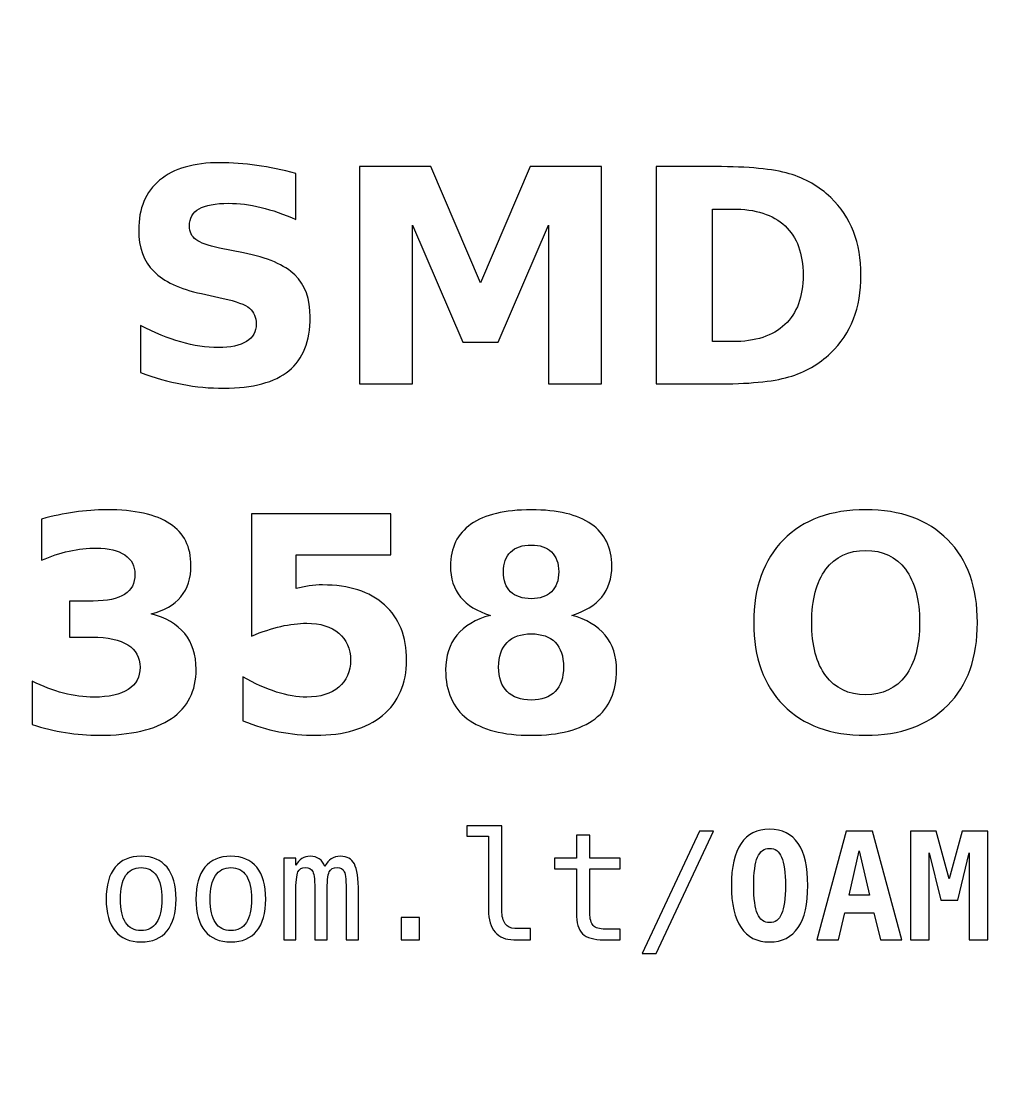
# Model space of a CAD drawing. Header units: centimetres. Extents: x -12.5 to -8.5, y -18.85 to -12.85.
# Drawn here: x -10.934 to -10.281, y -14.295 to -13.572 of the extents above; entities that cross this region are included whole.
import ezdxf

# ---------------------------------------------------------------- set-up
doc = ezdxf.new("R2010")
doc.units = ezdxf.units.CM
doc.header["$MEASUREMENT"] = 0
doc.layers.add('Layer 1', color=7, linetype='Continuous')

msp = doc.modelspace()

# ---------------------------------------------------------------- linework, layer by layer
at = {"layer": 'Layer 1', "color": 7, "lineweight": 35}
msp.add_open_spline([(-12.5, -12.85), (-12.5, -12.85), (-8.5, -12.85), (-8.5, -12.85), (-8.5, -12.85), (-8.5, -12.85), (-8.5, -18.85), (-8.5, -18.85), (-8.5, -18.85), (-8.5, -18.85), (-12.5, -18.85), (-12.5, -18.85), (-12.5, -18.85), (-12.5, -18.85), (-12.5, -12.85), (-12.5, -12.85)], degree=3, knots=[0, 0, 0, 0, 0.25, 0.25, 0.25, 0.25, 0.5, 0.5, 0.5, 0.5, 0.75, 0.75, 0.75, 0.75, 1, 1, 1, 1], dxfattribs=at)
at = {"layer": 'Layer 1', "color": 250}
for points, knots in [([(-10.75003, -13.67425), (-10.75003, -13.67425), (-10.75003, -13.70508), (-10.75003, -13.70508), (-10.75003, -13.70508), (-10.75803, -13.70152), (-10.76586, -13.69882), (-10.77346, -13.69698), (-10.77346, -13.69698), (-10.78109, -13.69515), (-10.78829, -13.69425), (-10.79506, -13.69425), (-10.79506, -13.69425), (-10.80403, -13.69425), (-10.81069, -13.69548), (-10.81499, -13.69795), (-10.81499, -13.69795), (-10.81929, -13.70045), (-10.82143, -13.70428), (-10.82143, -13.70948), (-10.82143, -13.70948), (-10.82143, -13.71338), (-10.81999, -13.71645), (-10.81709, -13.71862), (-10.81709, -13.71862), (-10.81419, -13.72078), (-10.80893, -13.72268), (-10.80129, -13.72425), (-10.80129, -13.72425), (-10.80129, -13.72425), (-10.78529, -13.72745), (-10.78529, -13.72745), (-10.78529, -13.72745), (-10.76906, -13.73072), (-10.75756, -13.73565), (-10.75073, -13.74232), (-10.75073, -13.74232), (-10.74389, -13.74895), (-10.74046, -13.75838), (-10.74046, -13.77062), (-10.74046, -13.77062), (-10.74046, -13.78672), (-10.74523, -13.79868), (-10.75476, -13.80652), (-10.75476, -13.80652), (-10.76429, -13.81435), (-10.77886, -13.81828), (-10.79846, -13.81828), (-10.79846, -13.81828), (-10.80773, -13.81828), (-10.81699, -13.81742), (-10.82629, -13.81565), (-10.82629, -13.81565), (-10.83559, -13.81388), (-10.84493, -13.81128), (-10.85423, -13.80785), (-10.85423, -13.80785), (-10.85423, -13.80785), (-10.85423, -13.77612), (-10.85423, -13.77612), (-10.85423, -13.77612), (-10.84493, -13.78105), (-10.83593, -13.78478), (-10.82723, -13.78728), (-10.82723, -13.78728), (-10.81853, -13.78978), (-10.81016, -13.79105), (-10.80209, -13.79105), (-10.80209, -13.79105), (-10.79389, -13.79105), (-10.78759, -13.78968), (-10.78323, -13.78695), (-10.78323, -13.78695), (-10.77886, -13.78422), (-10.77669, -13.78032), (-10.77669, -13.77522), (-10.77669, -13.77522), (-10.77669, -13.77068), (-10.77816, -13.76715), (-10.78113, -13.76468), (-10.78113, -13.76468), (-10.78409, -13.76222), (-10.78999, -13.75998), (-10.79886, -13.75805), (-10.79886, -13.75805), (-10.79886, -13.75805), (-10.81343, -13.75482), (-10.81343, -13.75482), (-10.81343, -13.75482), (-10.82799, -13.75168), (-10.83866, -13.74672), (-10.84539, -13.73988), (-10.84539, -13.73988), (-10.85213, -13.73305), (-10.85549, -13.72382), (-10.85549, -13.71225), (-10.85549, -13.71225), (-10.85549, -13.69772), (-10.85079, -13.68655), (-10.84143, -13.67875), (-10.84143, -13.67875), (-10.83206, -13.67092), (-10.81859, -13.66702), (-10.80099, -13.66702), (-10.80099, -13.66702), (-10.79299, -13.66702), (-10.78476, -13.66762), (-10.77629, -13.66882), (-10.77629, -13.66882), (-10.76783, -13.67002), (-10.75906, -13.67182), (-10.75003, -13.67425)], [0, 0, 0, 0, 0.035714, 0.035714, 0.035714, 0.035714, 0.071429, 0.071429, 0.071429, 0.071429, 0.107143, 0.107143, 0.107143, 0.107143, 0.142857, 0.142857, 0.142857, 0.142857, 0.178571, 0.178571, 0.178571, 0.178571, 0.214286, 0.214286, 0.214286, 0.214286, 0.25, 0.25, 0.25, 0.25, 0.285714, 0.285714, 0.285714, 0.285714, 0.321429, 0.321429, 0.321429, 0.321429, 0.357143, 0.357143, 0.357143, 0.357143, 0.392857, 0.392857, 0.392857, 0.392857, 0.428571, 0.428571, 0.428571, 0.428571, 0.464286, 0.464286, 0.464286, 0.464286, 0.5, 0.5, 0.5, 0.5, 0.535714, 0.535714, 0.535714, 0.535714, 0.571429, 0.571429, 0.571429, 0.571429, 0.607143, 0.607143, 0.607143, 0.607143, 0.642857, 0.642857, 0.642857, 0.642857, 0.678571, 0.678571, 0.678571, 0.678571, 0.714286, 0.714286, 0.714286, 0.714286, 0.75, 0.75, 0.75, 0.75, 0.785714, 0.785714, 0.785714, 0.785714, 0.821429, 0.821429, 0.821429, 0.821429, 0.857143, 0.857143, 0.857143, 0.857143, 0.892857, 0.892857, 0.892857, 0.892857, 0.928571, 0.928571, 0.928571, 0.928571, 0.964286, 0.964286, 0.964286, 0.964286, 1, 1, 1, 1]), ([(-10.70746, -13.66965), (-10.70746, -13.66965), (-10.65963, -13.66965), (-10.65963, -13.66965), (-10.65963, -13.66965), (-10.65963, -13.66965), (-10.6264, -13.74768), (-10.6264, -13.74768), (-10.6264, -13.74768), (-10.6264, -13.74768), (-10.593, -13.66965), (-10.593, -13.66965), (-10.593, -13.66965), (-10.593, -13.66965), (-10.54526, -13.66965), (-10.54526, -13.66965), (-10.54526, -13.66965), (-10.54526, -13.66965), (-10.54526, -13.81545), (-10.54526, -13.81545), (-10.54526, -13.81545), (-10.54526, -13.81545), (-10.5808, -13.81545), (-10.5808, -13.81545), (-10.5808, -13.81545), (-10.5808, -13.81545), (-10.5808, -13.70882), (-10.5808, -13.70882), (-10.5808, -13.70882), (-10.5808, -13.70882), (-10.6144, -13.78742), (-10.6144, -13.78742), (-10.6144, -13.78742), (-10.6144, -13.78742), (-10.63823, -13.78742), (-10.63823, -13.78742), (-10.63823, -13.78742), (-10.63823, -13.78742), (-10.67183, -13.70882), (-10.67183, -13.70882), (-10.67183, -13.70882), (-10.67183, -13.70882), (-10.67183, -13.81545), (-10.67183, -13.81545), (-10.67183, -13.81545), (-10.67183, -13.81545), (-10.70746, -13.81545), (-10.70746, -13.81545), (-10.70746, -13.81545), (-10.70746, -13.81545), (-10.70746, -13.66965), (-10.70746, -13.66965)], [0, 0, 0, 0, 0.076923, 0.076923, 0.076923, 0.076923, 0.153846, 0.153846, 0.153846, 0.153846, 0.230769, 0.230769, 0.230769, 0.230769, 0.307692, 0.307692, 0.307692, 0.307692, 0.384615, 0.384615, 0.384615, 0.384615, 0.461538, 0.461538, 0.461538, 0.461538, 0.538462, 0.538462, 0.538462, 0.538462, 0.615385, 0.615385, 0.615385, 0.615385, 0.692308, 0.692308, 0.692308, 0.692308, 0.769231, 0.769231, 0.769231, 0.769231, 0.846154, 0.846154, 0.846154, 0.846154, 0.923077, 0.923077, 0.923077, 0.923077, 1, 1, 1, 1]), ([(-10.50843, -13.66965), (-10.50843, -13.66965), (-10.46877, -13.66965), (-10.46877, -13.66965), (-10.46877, -13.66965), (-10.44663, -13.66965), (-10.43017, -13.67122), (-10.41933, -13.67438), (-10.41933, -13.67438), (-10.4085, -13.67755), (-10.3992, -13.68288), (-10.39143, -13.69045), (-10.39143, -13.69045), (-10.3846, -13.69702), (-10.37953, -13.70462), (-10.3762, -13.71322), (-10.3762, -13.71322), (-10.3729, -13.72178), (-10.37123, -13.73152), (-10.37123, -13.74242), (-10.37123, -13.74242), (-10.37123, -13.75342), (-10.3729, -13.76322), (-10.3762, -13.77185), (-10.3762, -13.77185), (-10.37953, -13.78048), (-10.3846, -13.78808), (-10.39143, -13.79465), (-10.39143, -13.79465), (-10.39927, -13.80222), (-10.40863, -13.80755), (-10.41957, -13.81072), (-10.41957, -13.81072), (-10.4305, -13.81388), (-10.4469, -13.81545), (-10.46877, -13.81545), (-10.46877, -13.81545), (-10.46877, -13.81545), (-10.50843, -13.81545), (-10.50843, -13.81545), (-10.50843, -13.81545), (-10.50843, -13.81545), (-10.50843, -13.66965), (-10.50843, -13.66965)], [0, 0, 0, 0, 0.090909, 0.090909, 0.090909, 0.090909, 0.181818, 0.181818, 0.181818, 0.181818, 0.272727, 0.272727, 0.272727, 0.272727, 0.363636, 0.363636, 0.363636, 0.363636, 0.454545, 0.454545, 0.454545, 0.454545, 0.545455, 0.545455, 0.545455, 0.545455, 0.636364, 0.636364, 0.636364, 0.636364, 0.727273, 0.727273, 0.727273, 0.727273, 0.818182, 0.818182, 0.818182, 0.818182, 0.909091, 0.909091, 0.909091, 0.909091, 1, 1, 1, 1]), ([(-10.47083, -13.69808), (-10.47083, -13.69808), (-10.47083, -13.78702), (-10.47083, -13.78702), (-10.47083, -13.78702), (-10.47083, -13.78702), (-10.45737, -13.78702), (-10.45737, -13.78702), (-10.45737, -13.78702), (-10.442, -13.78702), (-10.43027, -13.78322), (-10.42217, -13.77558), (-10.42217, -13.77558), (-10.41407, -13.76798), (-10.41, -13.75692), (-10.41, -13.74242), (-10.41, -13.74242), (-10.41, -13.72795), (-10.41403, -13.71695), (-10.4221, -13.70942), (-10.4221, -13.70942), (-10.43017, -13.70185), (-10.44193, -13.69808), (-10.45737, -13.69808), (-10.45737, -13.69808), (-10.45737, -13.69808), (-10.47083, -13.69808), (-10.47083, -13.69808)], [0, 0, 0, 0, 0.142857, 0.142857, 0.142857, 0.142857, 0.285714, 0.285714, 0.285714, 0.285714, 0.428571, 0.428571, 0.428571, 0.428571, 0.571429, 0.571429, 0.571429, 0.571429, 0.714286, 0.714286, 0.714286, 0.714286, 0.857143, 0.857143, 0.857143, 0.857143, 1, 1, 1, 1]), ([(-10.84704, -13.96962), (-10.83724, -13.97215), (-10.82974, -13.97658), (-10.82464, -13.98285), (-10.82464, -13.98285), (-10.81954, -13.98915), (-10.81698, -13.99712), (-10.81698, -14.00682), (-10.81698, -14.00682), (-10.81698, -14.02128), (-10.82251, -14.03228), (-10.83358, -14.03982), (-10.83358, -14.03982), (-10.84464, -14.04732), (-10.86078, -14.05108), (-10.88201, -14.05108), (-10.88201, -14.05108), (-10.88951, -14.05108), (-10.89701, -14.05048), (-10.90454, -14.04928), (-10.90454, -14.04928), (-10.91204, -14.04808), (-10.91948, -14.04625), (-10.92684, -14.04385), (-10.92684, -14.04385), (-10.92684, -14.04385), (-10.92684, -14.01485), (-10.92684, -14.01485), (-10.92684, -14.01485), (-10.91981, -14.01835), (-10.91284, -14.02102), (-10.90591, -14.02282), (-10.90591, -14.02282), (-10.89898, -14.02458), (-10.89214, -14.02548), (-10.88544, -14.02548), (-10.88544, -14.02548), (-10.87548, -14.02548), (-10.86784, -14.02375), (-10.86254, -14.02032), (-10.86254, -14.02032), (-10.85724, -14.01685), (-10.85458, -14.01192), (-10.85458, -14.00545), (-10.85458, -14.00545), (-10.85458, -13.99882), (-10.85731, -13.99378), (-10.86274, -13.99038), (-10.86274, -13.99038), (-10.86818, -13.98695), (-10.87621, -13.98525), (-10.88681, -13.98525), (-10.88681, -13.98525), (-10.88681, -13.98525), (-10.90184, -13.98525), (-10.90184, -13.98525), (-10.90184, -13.98525), (-10.90184, -13.98525), (-10.90184, -13.96102), (-10.90184, -13.96102), (-10.90184, -13.96102), (-10.90184, -13.96102), (-10.88604, -13.96102), (-10.88604, -13.96102), (-10.88604, -13.96102), (-10.87658, -13.96102), (-10.86958, -13.95955), (-10.86494, -13.95658), (-10.86494, -13.95658), (-10.86031, -13.95362), (-10.85801, -13.94912), (-10.85801, -13.94308), (-10.85801, -13.94308), (-10.85801, -13.93748), (-10.86024, -13.93315), (-10.86474, -13.93012), (-10.86474, -13.93012), (-10.86924, -13.92705), (-10.87558, -13.92552), (-10.88378, -13.92552), (-10.88378, -13.92552), (-10.88984, -13.92552), (-10.89594, -13.92618), (-10.90214, -13.92755), (-10.90214, -13.92755), (-10.90831, -13.92892), (-10.91444, -13.93095), (-10.92058, -13.93362), (-10.92058, -13.93362), (-10.92058, -13.93362), (-10.92058, -13.90608), (-10.92058, -13.90608), (-10.92058, -13.90608), (-10.91314, -13.90398), (-10.90581, -13.90242), (-10.89851, -13.90138), (-10.89851, -13.90138), (-10.89121, -13.90035), (-10.88408, -13.89982), (-10.87704, -13.89982), (-10.87704, -13.89982), (-10.85811, -13.89982), (-10.84391, -13.90292), (-10.83451, -13.90915), (-10.83451, -13.90915), (-10.82511, -13.91535), (-10.82041, -13.92472), (-10.82041, -13.93722), (-10.82041, -13.93722), (-10.82041, -13.94572), (-10.82264, -13.95272), (-10.82714, -13.95815), (-10.82714, -13.95815), (-10.83164, -13.96358), (-10.83828, -13.96742), (-10.84704, -13.96962)], [0, 0, 0, 0, 0.034483, 0.034483, 0.034483, 0.034483, 0.068966, 0.068966, 0.068966, 0.068966, 0.103448, 0.103448, 0.103448, 0.103448, 0.137931, 0.137931, 0.137931, 0.137931, 0.172414, 0.172414, 0.172414, 0.172414, 0.206897, 0.206897, 0.206897, 0.206897, 0.241379, 0.241379, 0.241379, 0.241379, 0.275862, 0.275862, 0.275862, 0.275862, 0.310345, 0.310345, 0.310345, 0.310345, 0.344828, 0.344828, 0.344828, 0.344828, 0.37931, 0.37931, 0.37931, 0.37931, 0.413793, 0.413793, 0.413793, 0.413793, 0.448276, 0.448276, 0.448276, 0.448276, 0.482759, 0.482759, 0.482759, 0.482759, 0.517241, 0.517241, 0.517241, 0.517241, 0.551724, 0.551724, 0.551724, 0.551724, 0.586207, 0.586207, 0.586207, 0.586207, 0.62069, 0.62069, 0.62069, 0.62069, 0.655172, 0.655172, 0.655172, 0.655172, 0.689655, 0.689655, 0.689655, 0.689655, 0.724138, 0.724138, 0.724138, 0.724138, 0.758621, 0.758621, 0.758621, 0.758621, 0.793103, 0.793103, 0.793103, 0.793103, 0.827586, 0.827586, 0.827586, 0.827586, 0.862069, 0.862069, 0.862069, 0.862069, 0.896552, 0.896552, 0.896552, 0.896552, 0.931034, 0.931034, 0.931034, 0.931034, 0.965517, 0.965517, 0.965517, 0.965517, 1, 1, 1, 1]), ([(-10.77984, -13.90245), (-10.77984, -13.90245), (-10.68637, -13.90245), (-10.68637, -13.90245), (-10.68637, -13.90245), (-10.68637, -13.90245), (-10.68637, -13.93008), (-10.68637, -13.93008), (-10.68637, -13.93008), (-10.68637, -13.93008), (-10.74987, -13.93008), (-10.74987, -13.93008), (-10.74987, -13.93008), (-10.74987, -13.93008), (-10.74987, -13.95265), (-10.74987, -13.95265), (-10.74987, -13.95265), (-10.74701, -13.95188), (-10.74414, -13.95128), (-10.74124, -13.95085), (-10.74124, -13.95085), (-10.73834, -13.95042), (-10.73531, -13.95022), (-10.73221, -13.95022), (-10.73221, -13.95022), (-10.71441, -13.95022), (-10.70057, -13.95465), (-10.69067, -13.96355), (-10.69067, -13.96355), (-10.68077, -13.97242), (-10.67584, -13.98482), (-10.67584, -14.00068), (-10.67584, -14.00068), (-10.67584, -14.01645), (-10.68124, -14.02878), (-10.69201, -14.03772), (-10.69201, -14.03772), (-10.70277, -14.04662), (-10.71774, -14.05108), (-10.73687, -14.05108), (-10.73687, -14.05108), (-10.74514, -14.05108), (-10.75334, -14.05028), (-10.76144, -14.04868), (-10.76144, -14.04868), (-10.76954, -14.04708), (-10.77761, -14.04468), (-10.78561, -14.04142), (-10.78561, -14.04142), (-10.78561, -14.04142), (-10.78561, -14.01182), (-10.78561, -14.01182), (-10.78561, -14.01182), (-10.77767, -14.01638), (-10.77014, -14.01978), (-10.76301, -14.02205), (-10.76301, -14.02205), (-10.75587, -14.02435), (-10.74914, -14.02548), (-10.74284, -14.02548), (-10.74284, -14.02548), (-10.73371, -14.02548), (-10.72654, -14.02325), (-10.72131, -14.01878), (-10.72131, -14.01878), (-10.71607, -14.01435), (-10.71344, -14.00832), (-10.71344, -14.00068), (-10.71344, -14.00068), (-10.71344, -13.99302), (-10.71607, -13.98698), (-10.72131, -13.98255), (-10.72131, -13.98255), (-10.72654, -13.97812), (-10.73371, -13.97592), (-10.74284, -13.97592), (-10.74284, -13.97592), (-10.74824, -13.97592), (-10.75401, -13.97662), (-10.76011, -13.97802), (-10.76011, -13.97802), (-10.76624, -13.97942), (-10.77281, -13.98158), (-10.77984, -13.98452), (-10.77984, -13.98452), (-10.77984, -13.98452), (-10.77984, -13.90245), (-10.77984, -13.90245)], [0, 0, 0, 0, 0.045455, 0.045455, 0.045455, 0.045455, 0.090909, 0.090909, 0.090909, 0.090909, 0.136364, 0.136364, 0.136364, 0.136364, 0.181818, 0.181818, 0.181818, 0.181818, 0.227273, 0.227273, 0.227273, 0.227273, 0.272727, 0.272727, 0.272727, 0.272727, 0.318182, 0.318182, 0.318182, 0.318182, 0.363636, 0.363636, 0.363636, 0.363636, 0.409091, 0.409091, 0.409091, 0.409091, 0.454545, 0.454545, 0.454545, 0.454545, 0.5, 0.5, 0.5, 0.5, 0.545455, 0.545455, 0.545455, 0.545455, 0.590909, 0.590909, 0.590909, 0.590909, 0.636364, 0.636364, 0.636364, 0.636364, 0.681818, 0.681818, 0.681818, 0.681818, 0.727273, 0.727273, 0.727273, 0.727273, 0.772727, 0.772727, 0.772727, 0.772727, 0.818182, 0.818182, 0.818182, 0.818182, 0.863636, 0.863636, 0.863636, 0.863636, 0.909091, 0.909091, 0.909091, 0.909091, 0.954545, 0.954545, 0.954545, 0.954545, 1, 1, 1, 1]), ([(-10.6197, -13.97062), (-10.62854, -13.96795), (-10.6352, -13.96385), (-10.6397, -13.95832), (-10.6397, -13.95832), (-10.6442, -13.95278), (-10.64644, -13.94588), (-10.64644, -13.93762), (-10.64644, -13.93762), (-10.64644, -13.92532), (-10.64184, -13.91592), (-10.63267, -13.90948), (-10.63267, -13.90948), (-10.6235, -13.90305), (-10.61, -13.89982), (-10.59224, -13.89982), (-10.59224, -13.89982), (-10.5746, -13.89982), (-10.56117, -13.90302), (-10.552, -13.90945), (-10.552, -13.90945), (-10.54284, -13.91585), (-10.53824, -13.92525), (-10.53824, -13.93762), (-10.53824, -13.93762), (-10.53824, -13.94588), (-10.5405, -13.95278), (-10.545, -13.95832), (-10.545, -13.95832), (-10.54954, -13.96385), (-10.55624, -13.96795), (-10.56507, -13.97062), (-10.56507, -13.97062), (-10.55517, -13.97335), (-10.5477, -13.97778), (-10.54267, -13.98395), (-10.54267, -13.98395), (-10.53764, -13.99008), (-10.5351, -13.99785), (-10.5351, -14.00725), (-10.5351, -14.00725), (-10.5351, -14.02168), (-10.5399, -14.03262), (-10.5495, -14.03998), (-10.5495, -14.03998), (-10.5591, -14.04738), (-10.57337, -14.05108), (-10.59224, -14.05108), (-10.59224, -14.05108), (-10.6112, -14.05108), (-10.6255, -14.04738), (-10.63517, -14.03998), (-10.63517, -14.03998), (-10.64484, -14.03262), (-10.64967, -14.02168), (-10.64967, -14.00725), (-10.64967, -14.00725), (-10.64967, -13.99785), (-10.64714, -13.99008), (-10.6421, -13.98395), (-10.6421, -13.98395), (-10.63707, -13.97778), (-10.6296, -13.97335), (-10.6197, -13.97062)], [0, 0, 0, 0, 0.0625, 0.0625, 0.0625, 0.0625, 0.125, 0.125, 0.125, 0.125, 0.1875, 0.1875, 0.1875, 0.1875, 0.25, 0.25, 0.25, 0.25, 0.3125, 0.3125, 0.3125, 0.3125, 0.375, 0.375, 0.375, 0.375, 0.4375, 0.4375, 0.4375, 0.4375, 0.5, 0.5, 0.5, 0.5, 0.5625, 0.5625, 0.5625, 0.5625, 0.625, 0.625, 0.625, 0.625, 0.6875, 0.6875, 0.6875, 0.6875, 0.75, 0.75, 0.75, 0.75, 0.8125, 0.8125, 0.8125, 0.8125, 0.875, 0.875, 0.875, 0.875, 0.9375, 0.9375, 0.9375, 0.9375, 1, 1, 1, 1]), ([(-10.3681, -13.89982), (-10.34467, -13.89982), (-10.3263, -13.90652), (-10.31304, -13.91995), (-10.31304, -13.91995), (-10.29974, -13.93335), (-10.2931, -13.95185), (-10.2931, -13.97548), (-10.2931, -13.97548), (-10.2931, -13.99905), (-10.29974, -14.01755), (-10.31304, -14.03095), (-10.31304, -14.03095), (-10.3263, -14.04438), (-10.34467, -14.05108), (-10.3681, -14.05108), (-10.3681, -14.05108), (-10.39147, -14.05108), (-10.4098, -14.04438), (-10.42314, -14.03095), (-10.42314, -14.03095), (-10.43644, -14.01755), (-10.4431, -13.99905), (-10.4431, -13.97548), (-10.4431, -13.97548), (-10.4431, -13.95185), (-10.43644, -13.93335), (-10.42314, -13.91995), (-10.42314, -13.91995), (-10.4098, -13.90652), (-10.39147, -13.89982), (-10.3681, -13.89982)], [0, 0, 0, 0, 0.125, 0.125, 0.125, 0.125, 0.25, 0.25, 0.25, 0.25, 0.375, 0.375, 0.375, 0.375, 0.5, 0.5, 0.5, 0.5, 0.625, 0.625, 0.625, 0.625, 0.75, 0.75, 0.75, 0.75, 0.875, 0.875, 0.875, 0.875, 1, 1, 1, 1]), ([(-10.6109, -13.94142), (-10.6109, -13.94722), (-10.6093, -13.95168), (-10.60607, -13.95478), (-10.60607, -13.95478), (-10.60284, -13.95792), (-10.59824, -13.95948), (-10.59224, -13.95948), (-10.59224, -13.95948), (-10.58637, -13.95948), (-10.58184, -13.95792), (-10.57867, -13.95478), (-10.57867, -13.95478), (-10.57547, -13.95168), (-10.57387, -13.94722), (-10.57387, -13.94142), (-10.57387, -13.94142), (-10.57387, -13.93562), (-10.57547, -13.93118), (-10.57867, -13.92808), (-10.57867, -13.92808), (-10.58184, -13.92498), (-10.58637, -13.92345), (-10.59224, -13.92345), (-10.59224, -13.92345), (-10.59824, -13.92345), (-10.60284, -13.92502), (-10.60607, -13.92815), (-10.60607, -13.92815), (-10.6093, -13.93125), (-10.6109, -13.93568), (-10.6109, -13.94142)], [0, 0, 0, 0, 0.125, 0.125, 0.125, 0.125, 0.25, 0.25, 0.25, 0.25, 0.375, 0.375, 0.375, 0.375, 0.5, 0.5, 0.5, 0.5, 0.625, 0.625, 0.625, 0.625, 0.75, 0.75, 0.75, 0.75, 0.875, 0.875, 0.875, 0.875, 1, 1, 1, 1]), ([(-10.3681, -13.92705), (-10.37957, -13.92705), (-10.38844, -13.93128), (-10.39477, -13.93975), (-10.39477, -13.93975), (-10.40107, -13.94822), (-10.40424, -13.96012), (-10.40424, -13.97548), (-10.40424, -13.97548), (-10.40424, -13.99082), (-10.40107, -14.00268), (-10.39477, -14.01115), (-10.39477, -14.01115), (-10.38844, -14.01962), (-10.37957, -14.02385), (-10.3681, -14.02385), (-10.3681, -14.02385), (-10.35657, -14.02385), (-10.34767, -14.01962), (-10.34134, -14.01115), (-10.34134, -14.01115), (-10.33504, -14.00268), (-10.33187, -13.99082), (-10.33187, -13.97548), (-10.33187, -13.97548), (-10.33187, -13.96012), (-10.33504, -13.94822), (-10.34134, -13.93975), (-10.34134, -13.93975), (-10.34767, -13.93128), (-10.35657, -13.92705), (-10.3681, -13.92705)], [0, 0, 0, 0, 0.125, 0.125, 0.125, 0.125, 0.25, 0.25, 0.25, 0.25, 0.375, 0.375, 0.375, 0.375, 0.5, 0.5, 0.5, 0.5, 0.625, 0.625, 0.625, 0.625, 0.75, 0.75, 0.75, 0.75, 0.875, 0.875, 0.875, 0.875, 1, 1, 1, 1]), ([(-10.59224, -13.98302), (-10.59927, -13.98302), (-10.6047, -13.98495), (-10.60847, -13.98878), (-10.60847, -13.98878), (-10.61224, -13.99262), (-10.61414, -13.99812), (-10.61414, -14.00528), (-10.61414, -14.00528), (-10.61414, -14.01245), (-10.61224, -14.01792), (-10.60847, -14.02175), (-10.60847, -14.02175), (-10.6047, -14.02555), (-10.59927, -14.02745), (-10.59224, -14.02745), (-10.59224, -14.02745), (-10.58527, -14.02745), (-10.57994, -14.02555), (-10.5762, -14.02175), (-10.5762, -14.02175), (-10.5725, -14.01792), (-10.57064, -14.01245), (-10.57064, -14.00528), (-10.57064, -14.00528), (-10.57064, -13.99805), (-10.5725, -13.99255), (-10.5762, -13.98872), (-10.5762, -13.98872), (-10.57994, -13.98492), (-10.58527, -13.98302), (-10.59224, -13.98302)], [0, 0, 0, 0, 0.125, 0.125, 0.125, 0.125, 0.25, 0.25, 0.25, 0.25, 0.375, 0.375, 0.375, 0.375, 0.5, 0.5, 0.5, 0.5, 0.625, 0.625, 0.625, 0.625, 0.75, 0.75, 0.75, 0.75, 0.875, 0.875, 0.875, 0.875, 1, 1, 1, 1]), ([(-10.61197, -14.16842), (-10.61197, -14.17246), (-10.61124, -14.17549), (-10.60975, -14.17754), (-10.60975, -14.17754), (-10.60827, -14.17959), (-10.60609, -14.18062), (-10.60319, -14.18062), (-10.60319, -14.18062), (-10.60319, -14.18062), (-10.59269, -14.18062), (-10.59269, -14.18062), (-10.59269, -14.18062), (-10.59269, -14.18062), (-10.59269, -14.18824), (-10.59269, -14.18824), (-10.59269, -14.18824), (-10.59269, -14.18824), (-10.60405, -14.18824), (-10.60405, -14.18824), (-10.60405, -14.18824), (-10.60944, -14.18824), (-10.61359, -14.18651), (-10.61654, -14.18306), (-10.61654, -14.18306), (-10.61949, -14.17961), (-10.62095, -14.17472), (-10.62095, -14.16842), (-10.62095, -14.16842), (-10.62095, -14.16842), (-10.62095, -14.11876), (-10.62095, -14.11876), (-10.62095, -14.11876), (-10.62095, -14.11876), (-10.63535, -14.11876), (-10.63535, -14.11876), (-10.63535, -14.11876), (-10.63535, -14.11876), (-10.63535, -14.11172), (-10.63535, -14.11172), (-10.63535, -14.11172), (-10.63535, -14.11172), (-10.61197, -14.11172), (-10.61197, -14.11172), (-10.61197, -14.11172), (-10.61197, -14.11172), (-10.61197, -14.16842), (-10.61197, -14.16842)], [0, 0, 0, 0, 0.083333, 0.083333, 0.083333, 0.083333, 0.166667, 0.166667, 0.166667, 0.166667, 0.25, 0.25, 0.25, 0.25, 0.333333, 0.333333, 0.333333, 0.333333, 0.416667, 0.416667, 0.416667, 0.416667, 0.5, 0.5, 0.5, 0.5, 0.583333, 0.583333, 0.583333, 0.583333, 0.666667, 0.666667, 0.666667, 0.666667, 0.75, 0.75, 0.75, 0.75, 0.833333, 0.833333, 0.833333, 0.833333, 0.916667, 0.916667, 0.916667, 0.916667, 1, 1, 1, 1]), ([(-10.45807, -14.15186), (-10.45807, -14.13939), (-10.45592, -14.12997), (-10.4516, -14.12359), (-10.4516, -14.12359), (-10.44729, -14.11721), (-10.44092, -14.11402), (-10.43249, -14.11402), (-10.43249, -14.11402), (-10.42402, -14.11402), (-10.41764, -14.11721), (-10.41332, -14.12359), (-10.41332, -14.12359), (-10.409, -14.12997), (-10.40685, -14.13939), (-10.40685, -14.15186), (-10.40685, -14.15186), (-10.40685, -14.16431), (-10.409, -14.17371), (-10.41332, -14.18009), (-10.41332, -14.18009), (-10.41764, -14.18647), (-10.42402, -14.18966), (-10.43249, -14.18966), (-10.43249, -14.18966), (-10.44092, -14.18966), (-10.44729, -14.18647), (-10.4516, -14.18009), (-10.4516, -14.18009), (-10.45592, -14.17371), (-10.45807, -14.16431), (-10.45807, -14.15186)], [0, 0, 0, 0, 0.125, 0.125, 0.125, 0.125, 0.25, 0.25, 0.25, 0.25, 0.375, 0.375, 0.375, 0.375, 0.5, 0.5, 0.5, 0.5, 0.625, 0.625, 0.625, 0.625, 0.75, 0.75, 0.75, 0.75, 0.875, 0.875, 0.875, 0.875, 1, 1, 1, 1]), ([(-10.55299, -14.11802), (-10.55299, -14.11802), (-10.55299, -14.13356), (-10.55299, -14.13356), (-10.55299, -14.13356), (-10.55299, -14.13356), (-10.53257, -14.13356), (-10.53257, -14.13356), (-10.53257, -14.13356), (-10.53257, -14.13356), (-10.53257, -14.14054), (-10.53257, -14.14054), (-10.53257, -14.14054), (-10.53257, -14.14054), (-10.55299, -14.14054), (-10.55299, -14.14054), (-10.55299, -14.14054), (-10.55299, -14.14054), (-10.55299, -14.17022), (-10.55299, -14.17022), (-10.55299, -14.17022), (-10.55299, -14.17426), (-10.55222, -14.17707), (-10.55069, -14.17866), (-10.55069, -14.17866), (-10.54915, -14.18026), (-10.54649, -14.18106), (-10.54269, -14.18106), (-10.54269, -14.18106), (-10.54269, -14.18106), (-10.53257, -14.18106), (-10.53257, -14.18106), (-10.53257, -14.18106), (-10.53257, -14.18106), (-10.53257, -14.18824), (-10.53257, -14.18824), (-10.53257, -14.18824), (-10.53257, -14.18824), (-10.54355, -14.18824), (-10.54355, -14.18824), (-10.54355, -14.18824), (-10.5503, -14.18824), (-10.55505, -14.18689), (-10.55782, -14.18419), (-10.55782, -14.18419), (-10.56059, -14.18149), (-10.56197, -14.17682), (-10.56197, -14.17022), (-10.56197, -14.17022), (-10.56197, -14.17022), (-10.56197, -14.14054), (-10.56197, -14.14054), (-10.56197, -14.14054), (-10.56197, -14.14054), (-10.57657, -14.14054), (-10.57657, -14.14054), (-10.57657, -14.14054), (-10.57657, -14.14054), (-10.57657, -14.13356), (-10.57657, -14.13356), (-10.57657, -14.13356), (-10.57657, -14.13356), (-10.56197, -14.13356), (-10.56197, -14.13356), (-10.56197, -14.13356), (-10.56197, -14.13356), (-10.56197, -14.11802), (-10.56197, -14.11802), (-10.56197, -14.11802), (-10.56197, -14.11802), (-10.55299, -14.11802), (-10.55299, -14.11802)], [0, 0, 0, 0, 0.055556, 0.055556, 0.055556, 0.055556, 0.111111, 0.111111, 0.111111, 0.111111, 0.166667, 0.166667, 0.166667, 0.166667, 0.222222, 0.222222, 0.222222, 0.222222, 0.277778, 0.277778, 0.277778, 0.277778, 0.333333, 0.333333, 0.333333, 0.333333, 0.388889, 0.388889, 0.388889, 0.388889, 0.444444, 0.444444, 0.444444, 0.444444, 0.5, 0.5, 0.5, 0.5, 0.555556, 0.555556, 0.555556, 0.555556, 0.611111, 0.611111, 0.611111, 0.611111, 0.666667, 0.666667, 0.666667, 0.666667, 0.722222, 0.722222, 0.722222, 0.722222, 0.777778, 0.777778, 0.777778, 0.777778, 0.833333, 0.833333, 0.833333, 0.833333, 0.888889, 0.888889, 0.888889, 0.888889, 0.944444, 0.944444, 0.944444, 0.944444, 1, 1, 1, 1]), ([(-10.47935, -14.11534), (-10.47935, -14.11534), (-10.47007, -14.11534), (-10.47007, -14.11534), (-10.47007, -14.11534), (-10.47007, -14.11534), (-10.50845, -14.19752), (-10.50845, -14.19752), (-10.50845, -14.19752), (-10.50845, -14.19752), (-10.51779, -14.19752), (-10.51779, -14.19752), (-10.51779, -14.19752), (-10.51779, -14.19752), (-10.47935, -14.11534), (-10.47935, -14.11534)], [0, 0, 0, 0, 0.25, 0.25, 0.25, 0.25, 0.5, 0.5, 0.5, 0.5, 0.75, 0.75, 0.75, 0.75, 1, 1, 1, 1]), ([(-10.38107, -14.11534), (-10.38107, -14.11534), (-10.36345, -14.11534), (-10.36345, -14.11534), (-10.36345, -14.11534), (-10.36345, -14.11534), (-10.34377, -14.18824), (-10.34377, -14.18824), (-10.34377, -14.18824), (-10.34377, -14.18824), (-10.35817, -14.18824), (-10.35817, -14.18824), (-10.35817, -14.18824), (-10.35817, -14.18824), (-10.36267, -14.17022), (-10.36267, -14.17022), (-10.36267, -14.17022), (-10.36267, -14.17022), (-10.38195, -14.17022), (-10.38195, -14.17022), (-10.38195, -14.17022), (-10.38195, -14.17022), (-10.38635, -14.18824), (-10.38635, -14.18824), (-10.38635, -14.18824), (-10.38635, -14.18824), (-10.40075, -14.18824), (-10.40075, -14.18824), (-10.40075, -14.18824), (-10.40075, -14.18824), (-10.38107, -14.11534), (-10.38107, -14.11534)], [0, 0, 0, 0, 0.125, 0.125, 0.125, 0.125, 0.25, 0.25, 0.25, 0.25, 0.375, 0.375, 0.375, 0.375, 0.5, 0.5, 0.5, 0.5, 0.625, 0.625, 0.625, 0.625, 0.75, 0.75, 0.75, 0.75, 0.875, 0.875, 0.875, 0.875, 1, 1, 1, 1]), ([(-10.33797, -14.11534), (-10.33797, -14.11534), (-10.32079, -14.11534), (-10.32079, -14.11534), (-10.32079, -14.11534), (-10.32079, -14.11534), (-10.31209, -14.14732), (-10.31209, -14.14732), (-10.31209, -14.14732), (-10.31209, -14.14732), (-10.30345, -14.11534), (-10.30345, -14.11534), (-10.30345, -14.11534), (-10.30345, -14.11534), (-10.28617, -14.11534), (-10.28617, -14.11534), (-10.28617, -14.11534), (-10.28617, -14.11534), (-10.28617, -14.18824), (-10.28617, -14.18824), (-10.28617, -14.18824), (-10.28617, -14.18824), (-10.29857, -14.18824), (-10.29857, -14.18824), (-10.29857, -14.18824), (-10.29857, -14.18824), (-10.29857, -14.12984), (-10.29857, -14.12984), (-10.29857, -14.12984), (-10.29857, -14.12984), (-10.30629, -14.16172), (-10.30629, -14.16172), (-10.30629, -14.16172), (-10.30629, -14.16172), (-10.31775, -14.16172), (-10.31775, -14.16172), (-10.31775, -14.16172), (-10.31775, -14.16172), (-10.32557, -14.12984), (-10.32557, -14.12984), (-10.32557, -14.12984), (-10.32557, -14.12984), (-10.32557, -14.18824), (-10.32557, -14.18824), (-10.32557, -14.18824), (-10.32557, -14.18824), (-10.33797, -14.18824), (-10.33797, -14.18824), (-10.33797, -14.18824), (-10.33797, -14.18824), (-10.33797, -14.11534), (-10.33797, -14.11534)], [0, 0, 0, 0, 0.076923, 0.076923, 0.076923, 0.076923, 0.153846, 0.153846, 0.153846, 0.153846, 0.230769, 0.230769, 0.230769, 0.230769, 0.307692, 0.307692, 0.307692, 0.307692, 0.384615, 0.384615, 0.384615, 0.384615, 0.461538, 0.461538, 0.461538, 0.461538, 0.538462, 0.538462, 0.538462, 0.538462, 0.615385, 0.615385, 0.615385, 0.615385, 0.692308, 0.692308, 0.692308, 0.692308, 0.769231, 0.769231, 0.769231, 0.769231, 0.846154, 0.846154, 0.846154, 0.846154, 0.923077, 0.923077, 0.923077, 0.923077, 1, 1, 1, 1]), ([(-10.43249, -14.12696), (-10.43617, -14.12696), (-10.43885, -14.12892), (-10.44055, -14.13284), (-10.44055, -14.13284), (-10.44224, -14.13677), (-10.44309, -14.14311), (-10.44309, -14.15186), (-10.44309, -14.15186), (-10.44309, -14.16059), (-10.44224, -14.16691), (-10.44055, -14.17084), (-10.44055, -14.17084), (-10.43885, -14.17476), (-10.43617, -14.17672), (-10.43249, -14.17672), (-10.43249, -14.17672), (-10.42877, -14.17672), (-10.42607, -14.17476), (-10.42437, -14.17084), (-10.42437, -14.17084), (-10.42269, -14.16691), (-10.42184, -14.16059), (-10.42184, -14.15186), (-10.42184, -14.15186), (-10.42184, -14.14311), (-10.42269, -14.13677), (-10.42437, -14.13284), (-10.42437, -14.13284), (-10.42607, -14.12892), (-10.42877, -14.12696), (-10.43249, -14.12696)], [0, 0, 0, 0, 0.125, 0.125, 0.125, 0.125, 0.25, 0.25, 0.25, 0.25, 0.375, 0.375, 0.375, 0.375, 0.5, 0.5, 0.5, 0.5, 0.625, 0.625, 0.625, 0.625, 0.75, 0.75, 0.75, 0.75, 0.875, 0.875, 0.875, 0.875, 1, 1, 1, 1]), ([(-10.37229, -14.12852), (-10.37229, -14.12852), (-10.37907, -14.15836), (-10.37907, -14.15836), (-10.37907, -14.15836), (-10.37907, -14.15836), (-10.36545, -14.15836), (-10.36545, -14.15836), (-10.36545, -14.15836), (-10.36545, -14.15836), (-10.37229, -14.12852), (-10.37229, -14.12852)], [0, 0, 0, 0, 0.333333, 0.333333, 0.333333, 0.333333, 0.666667, 0.666667, 0.666667, 0.666667, 1, 1, 1, 1]), ([(-10.85389, -14.13224), (-10.8463, -14.13224), (-10.8405, -14.13469), (-10.83649, -14.13961), (-10.83649, -14.13961), (-10.83247, -14.14452), (-10.83045, -14.15164), (-10.83045, -14.16094), (-10.83045, -14.16094), (-10.83045, -14.17029), (-10.83245, -14.17741), (-10.83645, -14.18231), (-10.83645, -14.18231), (-10.84047, -14.18721), (-10.84627, -14.18966), (-10.85389, -14.18966), (-10.85389, -14.18966), (-10.86149, -14.18966), (-10.86727, -14.18721), (-10.87129, -14.18231), (-10.87129, -14.18231), (-10.87529, -14.17741), (-10.87729, -14.17029), (-10.87729, -14.16094), (-10.87729, -14.16094), (-10.87729, -14.15164), (-10.87529, -14.14452), (-10.87129, -14.13961), (-10.87129, -14.13961), (-10.86727, -14.13469), (-10.86149, -14.13224), (-10.85389, -14.13224)], [0, 0, 0, 0, 0.125, 0.125, 0.125, 0.125, 0.25, 0.25, 0.25, 0.25, 0.375, 0.375, 0.375, 0.375, 0.5, 0.5, 0.5, 0.5, 0.625, 0.625, 0.625, 0.625, 0.75, 0.75, 0.75, 0.75, 0.875, 0.875, 0.875, 0.875, 1, 1, 1, 1]), ([(-10.79369, -14.13224), (-10.7861, -14.13224), (-10.7803, -14.13469), (-10.77629, -14.13961), (-10.77629, -14.13961), (-10.77227, -14.14452), (-10.77025, -14.15164), (-10.77025, -14.16094), (-10.77025, -14.16094), (-10.77025, -14.17029), (-10.77225, -14.17741), (-10.77625, -14.18231), (-10.77625, -14.18231), (-10.78027, -14.18721), (-10.78607, -14.18966), (-10.79369, -14.18966), (-10.79369, -14.18966), (-10.80129, -14.18966), (-10.80707, -14.18721), (-10.81109, -14.18231), (-10.81109, -14.18231), (-10.81509, -14.17741), (-10.81709, -14.17029), (-10.81709, -14.16094), (-10.81709, -14.16094), (-10.81709, -14.15164), (-10.81509, -14.14452), (-10.81109, -14.13961), (-10.81109, -14.13961), (-10.80707, -14.13469), (-10.80129, -14.13224), (-10.79369, -14.13224)], [0, 0, 0, 0, 0.125, 0.125, 0.125, 0.125, 0.25, 0.25, 0.25, 0.25, 0.375, 0.375, 0.375, 0.375, 0.5, 0.5, 0.5, 0.5, 0.625, 0.625, 0.625, 0.625, 0.75, 0.75, 0.75, 0.75, 0.875, 0.875, 0.875, 0.875, 1, 1, 1, 1]), ([(-10.73057, -14.13912), (-10.72947, -14.13677), (-10.72805, -14.13504), (-10.72634, -14.13392), (-10.72634, -14.13392), (-10.72464, -14.13281), (-10.72257, -14.13224), (-10.72017, -14.13224), (-10.72017, -14.13224), (-10.71577, -14.13224), (-10.71267, -14.13394), (-10.71087, -14.13734), (-10.71087, -14.13734), (-10.70905, -14.14074), (-10.70815, -14.14714), (-10.70815, -14.15656), (-10.70815, -14.15656), (-10.70815, -14.15656), (-10.70815, -14.18824), (-10.70815, -14.18824), (-10.70815, -14.18824), (-10.70815, -14.18824), (-10.71635, -14.18824), (-10.71635, -14.18824), (-10.71635, -14.18824), (-10.71635, -14.18824), (-10.71635, -14.15694), (-10.71635, -14.15694), (-10.71635, -14.15694), (-10.71635, -14.14922), (-10.71679, -14.14444), (-10.71765, -14.14256), (-10.71765, -14.14256), (-10.7185, -14.14069), (-10.72009, -14.13976), (-10.72237, -14.13976), (-10.72237, -14.13976), (-10.72497, -14.13976), (-10.72675, -14.14076), (-10.72772, -14.14276), (-10.72772, -14.14276), (-10.72867, -14.14476), (-10.72915, -14.14949), (-10.72915, -14.15694), (-10.72915, -14.15694), (-10.72915, -14.15694), (-10.72915, -14.18824), (-10.72915, -14.18824), (-10.72915, -14.18824), (-10.72915, -14.18824), (-10.73735, -14.18824), (-10.73735, -14.18824), (-10.73735, -14.18824), (-10.73735, -14.18824), (-10.73735, -14.15694), (-10.73735, -14.15694), (-10.73735, -14.15694), (-10.73735, -14.14912), (-10.73782, -14.14431), (-10.73875, -14.14249), (-10.73875, -14.14249), (-10.73967, -14.14067), (-10.74134, -14.13976), (-10.74375, -14.13976), (-10.74375, -14.13976), (-10.74614, -14.13976), (-10.74779, -14.14076), (-10.7487, -14.14276), (-10.7487, -14.14276), (-10.74964, -14.14476), (-10.7501, -14.14949), (-10.7501, -14.15694), (-10.7501, -14.15694), (-10.7501, -14.15694), (-10.7501, -14.18824), (-10.7501, -14.18824), (-10.7501, -14.18824), (-10.7501, -14.18824), (-10.75825, -14.18824), (-10.75825, -14.18824), (-10.75825, -14.18824), (-10.75825, -14.18824), (-10.75825, -14.13356), (-10.75825, -14.13356), (-10.75825, -14.13356), (-10.75825, -14.13356), (-10.7501, -14.13356), (-10.7501, -14.13356), (-10.7501, -14.13356), (-10.7501, -14.13356), (-10.7501, -14.13824), (-10.7501, -14.13824), (-10.7501, -14.13824), (-10.74904, -14.13629), (-10.74769, -14.13481), (-10.74607, -14.13377), (-10.74607, -14.13377), (-10.74447, -14.13276), (-10.74264, -14.13224), (-10.74059, -14.13224), (-10.74059, -14.13224), (-10.7381, -14.13224), (-10.73605, -14.13281), (-10.7344, -14.13394), (-10.7344, -14.13394), (-10.73275, -14.13509), (-10.73149, -14.13681), (-10.73057, -14.13912)], [0, 0, 0, 0, 0.037037, 0.037037, 0.037037, 0.037037, 0.074074, 0.074074, 0.074074, 0.074074, 0.111111, 0.111111, 0.111111, 0.111111, 0.148148, 0.148148, 0.148148, 0.148148, 0.185185, 0.185185, 0.185185, 0.185185, 0.222222, 0.222222, 0.222222, 0.222222, 0.259259, 0.259259, 0.259259, 0.259259, 0.296296, 0.296296, 0.296296, 0.296296, 0.333333, 0.333333, 0.333333, 0.333333, 0.37037, 0.37037, 0.37037, 0.37037, 0.407407, 0.407407, 0.407407, 0.407407, 0.444444, 0.444444, 0.444444, 0.444444, 0.481481, 0.481481, 0.481481, 0.481481, 0.518519, 0.518519, 0.518519, 0.518519, 0.555556, 0.555556, 0.555556, 0.555556, 0.592593, 0.592593, 0.592593, 0.592593, 0.62963, 0.62963, 0.62963, 0.62963, 0.666667, 0.666667, 0.666667, 0.666667, 0.703704, 0.703704, 0.703704, 0.703704, 0.740741, 0.740741, 0.740741, 0.740741, 0.777778, 0.777778, 0.777778, 0.777778, 0.814815, 0.814815, 0.814815, 0.814815, 0.851852, 0.851852, 0.851852, 0.851852, 0.888889, 0.888889, 0.888889, 0.888889, 0.925926, 0.925926, 0.925926, 0.925926, 0.962963, 0.962963, 0.962963, 0.962963, 1, 1, 1, 1]), ([(-10.85389, -14.13986), (-10.85845, -14.13986), (-10.8619, -14.14162), (-10.86425, -14.14517), (-10.86425, -14.14517), (-10.8666, -14.14872), (-10.86777, -14.15399), (-10.86777, -14.16094), (-10.86777, -14.16094), (-10.86777, -14.16787), (-10.8666, -14.17312), (-10.86425, -14.17669), (-10.86425, -14.17669), (-10.8619, -14.18026), (-10.85845, -14.18204), (-10.85389, -14.18204), (-10.85389, -14.18204), (-10.8493, -14.18204), (-10.84584, -14.18026), (-10.84349, -14.17669), (-10.84349, -14.17669), (-10.84114, -14.17312), (-10.83997, -14.16787), (-10.83997, -14.16094), (-10.83997, -14.16094), (-10.83997, -14.15399), (-10.84114, -14.14872), (-10.84349, -14.14517), (-10.84349, -14.14517), (-10.84584, -14.14162), (-10.8493, -14.13986), (-10.85389, -14.13986)], [0, 0, 0, 0, 0.125, 0.125, 0.125, 0.125, 0.25, 0.25, 0.25, 0.25, 0.375, 0.375, 0.375, 0.375, 0.5, 0.5, 0.5, 0.5, 0.625, 0.625, 0.625, 0.625, 0.75, 0.75, 0.75, 0.75, 0.875, 0.875, 0.875, 0.875, 1, 1, 1, 1]), ([(-10.79369, -14.13986), (-10.79825, -14.13986), (-10.8017, -14.14162), (-10.80405, -14.14517), (-10.80405, -14.14517), (-10.8064, -14.14872), (-10.80757, -14.15399), (-10.80757, -14.16094), (-10.80757, -14.16094), (-10.80757, -14.16787), (-10.8064, -14.17312), (-10.80405, -14.17669), (-10.80405, -14.17669), (-10.8017, -14.18026), (-10.79825, -14.18204), (-10.79369, -14.18204), (-10.79369, -14.18204), (-10.7891, -14.18204), (-10.78564, -14.18026), (-10.78329, -14.17669), (-10.78329, -14.17669), (-10.78094, -14.17312), (-10.77977, -14.16787), (-10.77977, -14.16094), (-10.77977, -14.16094), (-10.77977, -14.15399), (-10.78094, -14.14872), (-10.78329, -14.14517), (-10.78329, -14.14517), (-10.78564, -14.14162), (-10.7891, -14.13986), (-10.79369, -14.13986)], [0, 0, 0, 0, 0.125, 0.125, 0.125, 0.125, 0.25, 0.25, 0.25, 0.25, 0.375, 0.375, 0.375, 0.375, 0.5, 0.5, 0.5, 0.5, 0.625, 0.625, 0.625, 0.625, 0.75, 0.75, 0.75, 0.75, 0.875, 0.875, 0.875, 0.875, 1, 1, 1, 1]), ([(-10.67949, -14.17334), (-10.67949, -14.17334), (-10.66719, -14.17334), (-10.66719, -14.17334), (-10.66719, -14.17334), (-10.66719, -14.17334), (-10.66719, -14.18824), (-10.66719, -14.18824), (-10.66719, -14.18824), (-10.66719, -14.18824), (-10.67949, -14.18824), (-10.67949, -14.18824), (-10.67949, -14.18824), (-10.67949, -14.18824), (-10.67949, -14.17334), (-10.67949, -14.17334)], [0, 0, 0, 0, 0.25, 0.25, 0.25, 0.25, 0.5, 0.5, 0.5, 0.5, 0.75, 0.75, 0.75, 0.75, 1, 1, 1, 1])]:
    msp.add_open_spline(points, degree=3, knots=knots, dxfattribs=at)

doc.saveas('drawing.dxf')
